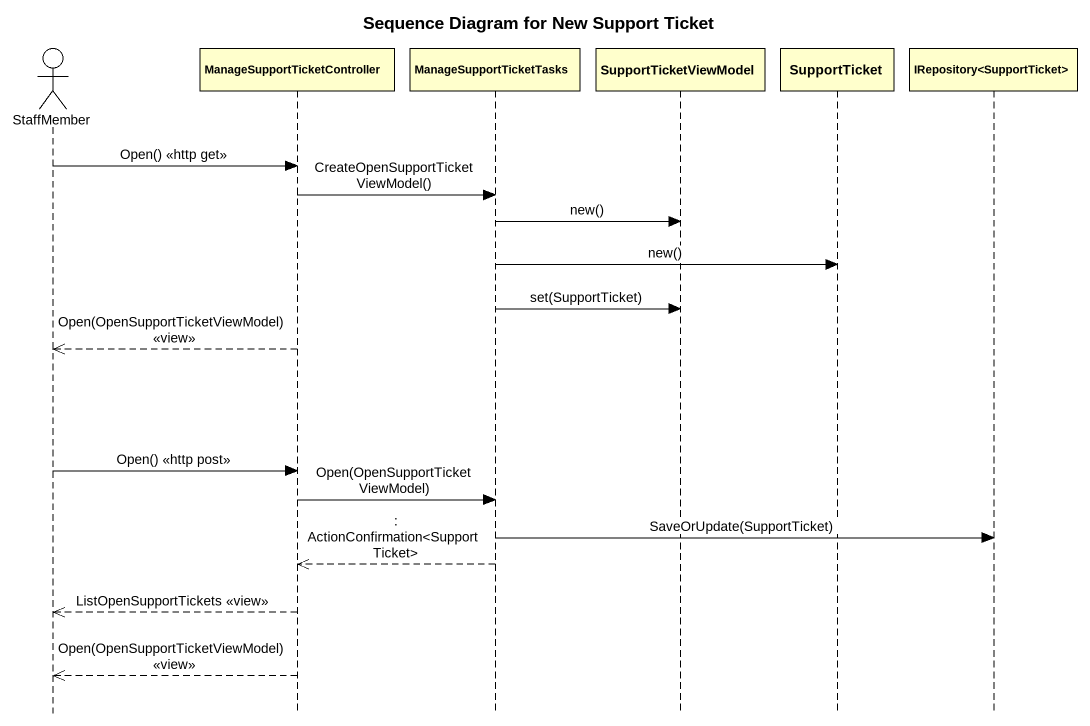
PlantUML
@startuml
title Sequence Diagram for New Support Ticket
hide footbox
actor StaffMember
participant "ManageSupportTicketController" as ManageSupportTicketControlle
participant ManageSupportTicketTasks
participant SupportTicketViewModel
participant SupportTicket
participant "IRepository<SupportTicket>" as IRepository_SupportTicket

StaffMember -> ManageSupportTicketControlle : Open() <<http get>>
ManageSupportTicketControlle -> ManageSupportTicketTasks : CreateOpenSupportTicketViewModel()
ManageSupportTicketTasks -> SupportTicketViewModel : new()
ManageSupportTicketTasks -> SupportTicket : new()
ManageSupportTicketTasks -> SupportTicketViewModel : set(SupportTicket)
ManageSupportTicketControlle -->> StaffMember : Open(OpenSupportTicketViewModel) <<view>>
StaffMember -> ManageSupportTicketControlle : Open() <<http post>>
ManageSupportTicketControlle -> ManageSupportTicketTasks : Open(OpenSupportTicketViewModel)
ManageSupportTicketTasks -> IRepository_SupportTicket : SaveOrUpdate(SupportTicket)
ManageSupportTicketTasks -->> ManageSupportTicketControlle : : ActionConfirmation<SupportTicket>
ManageSupportTicketControlle -->> StaffMember : ListOpenSupportTickets <<view>>
ManageSupportTicketControlle -->> StaffMember : Open(OpenSupportTicketViewModel) <<view>>
@enduml
